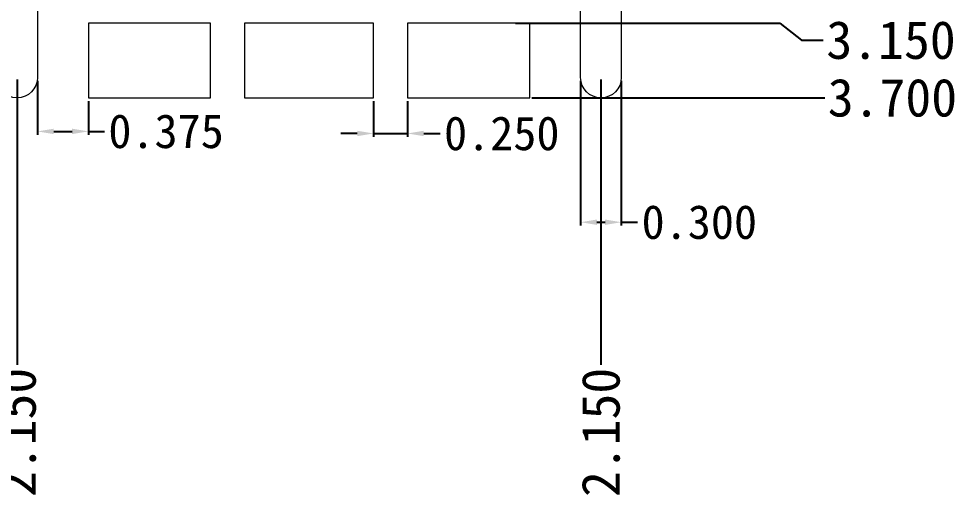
# Model space of a CAD drawing. Header units: millimetres. Extents: x -32.8 to -15.9, y -19.2 to 5.3.
# Drawn here: x -23.81 to -16.9, y -10.68 to -7.16 of the extents above; entities that cross this region are included whole.
import ezdxf

# ---------------------------------------------------------------- set-up
doc = ezdxf.new("R2010")
doc.units = ezdxf.units.MM
doc.layers.get('Defpoints').update_dxf_attribs({"lineweight": 18})
doc.layers.add('1', color=7, linetype='Continuous', lineweight=18)
doc.layers.add('标注', color=4, linetype='Continuous')
doc.styles.get("Standard").update_dxf_attribs({"font": 'txt', "bigfont": 'gbcbig.shx'})
doc.styles.add('宋体', font='SimSun.ttf')
doc.dimstyles.new('ISO-25', dxfattribs={"dimtxt": 2.5, "dimasz": 2.5, "dimexe": 1.25, "dimexo": 0.625, "dimtad": 1, "dimtxsty": 'Standard', "dimcen": 2.5, "dimadec": 0, "dimazin": 0, "dimtfac": 1, "dimtmove": 0, "dimatfit": 3, "dimfxl": 1, "dimarcsym": 0})
doc.dimstyles.new('St. ZB', dxfattribs={"dimtxt": 1.25, "dimasz": 0.8, "dimexe": 0.3, "dimexo": 0.2, "dimgap": 0.3, "dimtad": 0, "dimdec": 3, "dimzin": 0, "dimdsep": 46, "dimtxsty": '宋体', "dimcen": 0.09, "dimdle": 1.6, "dimclrd": 7, "dimclre": 1, "dimclrt": 256, "dimadec": 0, "dimazin": 0, "dimtfac": 1, "dimtdec": 3, "dimtmove": 0, "dimatfit": 3, "dimfxl": 1, "dimtolj": 1, "dimtzin": 0, "dimarcsym": 0})

# ---------------------------------------------------------------- blocks, each defined once
blk = doc.blocks.new('*D21')
at = {"layer": 'Defpoints', "color": 0, "transparency": 16777216}
for p in [(1862.1246, 726.3652), (1864.2746, 722.8152), (1864.2746, 720.6969)]:
    blk.add_point(p, dxfattribs=at)
at = {"layer": '标注', "color": 0, "linetype": 'Continuous', "lineweight": -2, "transparency": 16777216}
blk.add_line((1864.2746, 722.8002), (1864.2746, 720.6969), dxfattribs=at)
at = {"layer": '标注', "color": 0, "lineweight": 5, "transparency": 16777216, "insert": (1864.2746, 720.1993), "char_height": 0.28, "attachment_point": 5, "rotation": 90, "style": '宋体'}
blk.add_mtext('2.150', dxfattribs=at)
blk = doc.blocks.new('*D22')
at = {"layer": 'Defpoints', "color": 0, "transparency": 16777216}
for p in [(1862.2495, 726.3652), (1863.6312, 723.2152), (1865.9122, 723.0901)]:
    blk.add_point(p, dxfattribs=at)
at = {"layer": '标注', "color": 0, "linetype": 'Continuous', "lineweight": -2, "transparency": 16777216}
for p, q in [((1863.6462, 723.2152), (1865.5922, 723.2152)), ((1865.5922, 723.2152), (1865.7522, 723.0901)), ((1865.7522, 723.0901), (1865.9122, 723.0901))]:
    blk.add_line(p, q, dxfattribs=at)
at = {"layer": '标注', "color": 0, "lineweight": 5, "transparency": 16777216, "insert": (1866.4109, 723.0901), "char_height": 0.28, "attachment_point": 5, "style": '宋体'}
blk.add_mtext('3.150', dxfattribs=at)
blk = doc.blocks.new('*D23')
at = {"layer": 'Defpoints', "color": 0, "transparency": 16777216}
for p in [(1862.1246, 726.3652), (1863.7496, 722.6652), (1865.9225, 722.6652)]:
    blk.add_point(p, dxfattribs=at)
at = {"layer": '标注', "color": 0, "linetype": 'Continuous', "lineweight": -2, "transparency": 16777216}
blk.add_line((1863.7646, 722.6652), (1865.9225, 722.6652), dxfattribs=at)
at = {"layer": '标注', "color": 0, "lineweight": 5, "transparency": 16777216, "insert": (1866.4212, 722.6652), "char_height": 0.28, "attachment_point": 5, "style": '宋体'}
blk.add_mtext('3.700', dxfattribs=at)
blk = doc.blocks.new('*D24')
at = {"layer": 'Defpoints', "color": 0, "transparency": 16777216}
for p in [(1862.1246, 726.3652), (1859.9746, 722.8152), (1859.9746, 720.6969)]:
    blk.add_point(p, dxfattribs=at)
at = {"layer": '标注', "color": 0, "linetype": 'Continuous', "lineweight": -2, "transparency": 16777216}
blk.add_line((1859.9746, 722.8002), (1859.9746, 720.6969), dxfattribs=at)
at = {"layer": '标注', "color": 0, "lineweight": 5, "transparency": 16777216, "insert": (1859.9746, 720.1993), "char_height": 0.28, "attachment_point": 5, "rotation": 90, "style": '宋体'}
blk.add_mtext('2.150', dxfattribs=at)
blk = doc.blocks.new('*D25')
at = {"layer": 'Defpoints', "color": 0, "transparency": 16777216}
for p in [(1862.1246, 726.3652), (1855.6746, 722.8152), (1855.6746, 720.6969)]:
    blk.add_point(p, dxfattribs=at)
at = {"layer": '标注', "color": 0, "linetype": 'Continuous', "lineweight": -2, "transparency": 16777216}
blk.add_line((1855.6746, 722.8002), (1855.6746, 720.6969), dxfattribs=at)
at = {"layer": '标注', "color": 0, "lineweight": 5, "transparency": 16777216, "insert": (1855.6746, 720.1985), "char_height": 0.28, "attachment_point": 5, "rotation": 90, "style": '宋体'}
blk.add_mtext('6.450', dxfattribs=at)
blk = doc.blocks.new('*D33')
at = {"layer": 'Defpoints', "color": 0, "transparency": 16777216}
for p in [(1864.1246, 722.8152), (1864.4246, 722.8152), (1864.4246, 721.7485)]:
    blk.add_point(p, dxfattribs=at)
at = {"layer": '标注', "color": 4, "lineweight": -2, "ltscale": 0.1, "transparency": 16777216}
for p, q in [((1864.1246, 722.7902), (1864.1246, 721.7235)), ((1864.4246, 722.7902), (1864.4246, 721.7235)), ((1864.2446, 721.7485), (1864.3046, 721.7485)), ((1864.4246, 721.7485), (1864.5446, 721.7485))]:
    blk.add_line(p, q, dxfattribs=at)
at = {"layer": '标注', "color": 4, "transparency": 16777216}
for points in [[(1864.2446, 721.7685), (1864.2446, 721.7285), (1864.1246, 721.7485)], [(1864.3046, 721.7285), (1864.3046, 721.7685), (1864.4246, 721.7485)]]:
    blk.add_solid(points, dxfattribs=at)
at = {"layer": '标注', "lineweight": 5, "transparency": 16777216, "insert": (1864.999, 721.7485), "char_height": 0.25, "attachment_point": 5, "style": '宋体'}
blk.add_mtext('\\A1;0.300', dxfattribs=at)
blk = doc.blocks.new('*D36')
at = {"layer": 'Defpoints', "color": 0, "transparency": 16777216}
for p in [(1860.1246, 722.8152), (1860.4996, 722.6652), (1860.4996, 722.4179)]:
    blk.add_point(p, dxfattribs=at)
at = {"layer": '标注', "color": 4, "lineweight": -2, "ltscale": 0.1, "transparency": 16777216}
for p, q in [((1860.1246, 722.7902), (1860.1246, 722.3929)), ((1860.4996, 722.6402), (1860.4996, 722.3929)), ((1860.2446, 722.4179), (1860.3796, 722.4179)), ((1860.4996, 722.4179), (1860.6196, 722.4179))]:
    blk.add_line(p, q, dxfattribs=at)
at = {"layer": '标注', "color": 4, "transparency": 16777216}
for points in [[(1860.2446, 722.4379), (1860.2446, 722.3979), (1860.1246, 722.4179)], [(1860.3796, 722.3979), (1860.3796, 722.4379), (1860.4996, 722.4179)]]:
    blk.add_solid(points, dxfattribs=at)
at = {"layer": '标注', "lineweight": 5, "transparency": 16777216, "insert": (1861.0719, 722.4179), "char_height": 0.25, "attachment_point": 5, "style": '宋体'}
blk.add_mtext('\\A1;0.375', dxfattribs=at)
blk = doc.blocks.new('*D37')
at = {"layer": 'Defpoints', "color": 0, "transparency": 16777216}
for p in [(1862.5996, 722.6652), (1862.8496, 722.6652), (1862.8496, 722.4026)]:
    blk.add_point(p, dxfattribs=at)
at = {"layer": '标注', "color": 4, "lineweight": -2, "ltscale": 0.1, "transparency": 16777216}
for p, q in [((1862.5996, 722.6402), (1862.5996, 722.3776)), ((1862.8496, 722.6402), (1862.8496, 722.3776)), ((1862.4796, 722.4026), (1862.3596, 722.4026)), ((1862.5996, 722.4026), (1862.8496, 722.4026)), ((1862.9696, 722.4026), (1863.0896, 722.4026))]:
    blk.add_line(p, q, dxfattribs=at)
at = {"layer": '标注', "color": 4, "transparency": 16777216}
for points in [[(1862.4796, 722.3826), (1862.4796, 722.4226), (1862.5996, 722.4026)], [(1862.9696, 722.4226), (1862.9696, 722.3826), (1862.8496, 722.4026)]]:
    blk.add_solid(points, dxfattribs=at)
at = {"layer": '标注', "lineweight": 5, "transparency": 16777216, "insert": (1863.544, 722.4026), "char_height": 0.25, "attachment_point": 5, "style": '宋体'}
blk.add_mtext('\\A1;0.250', dxfattribs=at)
blk = doc.blocks.new('*D43')
at = {"layer": 'Defpoints', "color": 0, "transparency": 16777216}
for p in [(1862.1246, 726.3652), (1854.6746, 723.2152), (1854.6746, 720.6969)]:
    blk.add_point(p, dxfattribs=at)
at = {"layer": '标注', "color": 0, "linetype": 'Continuous', "lineweight": -2, "transparency": 16777216}
blk.add_line((1854.6746, 723.2002), (1854.6746, 720.6969), dxfattribs=at)
at = {"layer": '标注', "color": 0, "lineweight": 5, "transparency": 16777216, "insert": (1854.6746, 720.2016), "char_height": 0.28, "attachment_point": 5, "rotation": 90, "style": '宋体'}
blk.add_mtext('7.450', dxfattribs=at)
blk = doc.blocks.new('*D55')
at = {"layer": 'Defpoints', "color": 0, "transparency": 16777216}
for p in [(1862.1246, 726.3652), (1855.1496, 722.7784), (1855.1496, 720.6969)]:
    blk.add_point(p, dxfattribs=at)
at = {"layer": '标注', "color": 0, "linetype": 'Continuous', "lineweight": -2, "transparency": 16777216}
blk.add_line((1855.1496, 722.7634), (1855.1496, 720.6969), dxfattribs=at)
at = {"layer": '标注', "color": 0, "transparency": 16777216, "insert": (1855.1496, 720.1982), "char_height": 0.28, "attachment_point": 5, "rotation": 90, "style": '宋体'}
blk.add_mtext('6.975', dxfattribs=at)

msp = doc.modelspace()

# ---------------------------------------------------------------- linework, layer by layer
at = {"layer": '1', "lineweight": 5, "ltscale": 10}
for points in [[(-23.6759, -6.9834), (-23.6759, -7.5884, -1), (-23.9759, -7.5884), (-23.9759, -6.9834, -1)], [(-19.3759, -6.9834), (-19.3759, -7.5884, -1), (-19.6759, -7.5884), (-19.6759, -6.9834, -1)]]:
    msp.add_lwpolyline(points, format="xyb", close=True, dxfattribs=at)
for points in [[(-23.3009, -7.1884), (-23.3009, -7.7384), (-22.4009, -7.7384), (-22.4009, -7.1884)], [(-22.1509, -7.1884), (-22.1509, -7.7384), (-21.2009, -7.7384), (-21.2009, -7.1884)], [(-20.9509, -7.1884), (-20.9509, -7.7384), (-20.0509, -7.7384), (-20.0509, -7.1884)]]:
    msp.add_lwpolyline(points, close=True, dxfattribs=at)

# ---------------------------------------------------------------- dimensions: what is measured, and where the dimension line sits
at = {"layer": '标注', "lineweight": 5}
for feature_location, offset, dtype, origin, picture, middle in [((-29.1259, -7.1884), (0, -2.5183), 1, (-21.6759, -4.0384), '*D43', (-29.1259, -10.2019)), ((-28.1259, -7.5884), (0, -2.1183), 1, (-21.6759, -4.0384), '*D25', (-28.1259, -10.205)), ((-23.8259, -7.5884), (0, -2.1183), 1, (-21.6759, -4.0384), '*D24', (-23.8259, -10.2043)), ((-19.5259, -7.5884), (0, -2.1183), 1, (-21.6759, -4.0384), '*D21', (-19.5259, -10.2043)), ((-20.0509, -7.7384), (2.173, 0), 0, (-21.6759, -4.0384), '*D23', (-17.3793, -7.7384)), ((-20.1693, -7.1884), (2.2811, -0.1251), 0, (-21.551, -4.0384), '*D22', (-17.3896, -7.3134))]:
    dim = msp.add_ordinate_dim(feature_location=feature_location, offset=offset, dtype=dtype, origin=origin, dimstyle='ISO-25', override={"dimtxt": 0.28, "dimasz": 0.08, "dimexe": 0.015, "dimexo": 0.015, "dimgap": 0.02, "dimtad": 0, "dimtoh": 1, "dimdec": 3, "dimzin": 1, "dimdsep": 46, "dimtxsty": '宋体', "dimcen": 0.1, "dimtp": 0.025, "dimtm": 0.025, "dimtdec": 3}, dxfattribs=at)
    dim.commit()
    dim.dimension.update_dxf_attribs({"geometry": picture, "text_midpoint": middle, "insert": (-1883.8005, -730.4036)})
at = {"layer": '标注'}
dim = msp.add_ordinate_dim(feature_location=(-28.6509, -7.6251), offset=(0, -2.0816), dtype=1, origin=(-21.6759, -4.0384), dimstyle='ISO-25', override={"dimtxt": 0.28, "dimasz": 0.08, "dimexe": 0.015, "dimexo": 0.015, "dimgap": 0.02, "dimtad": 0, "dimtoh": 1, "dimdec": 3, "dimzin": 1, "dimdsep": 46, "dimtxsty": '宋体', "dimcen": 0.1, "dimtp": 0.025, "dimtm": 0.025, "dimtdec": 3, "dimtmove": 1}, dxfattribs=at)
dim.commit()
dim.dimension.update_dxf_attribs({"geometry": '*D55', "text_midpoint": (-28.6509, -10.2054), "insert": (-1883.8005, -730.4036)})
at = {"layer": '标注', "lineweight": 5, "ltscale": 0.1}
for base, p1, p2, picture, middle in [((-23.3009, -7.9856), (-23.6759, -7.5884), (-23.3009, -7.7384), '*D36', (-22.7286, -7.9856)), ((-19.3759, -8.655), (-19.6759, -7.5884), (-19.3759, -7.5884), '*D33', (-18.8015, -8.655)), ((-20.9509, -8.001), (-21.2009, -7.7384), (-20.9509, -7.7384), '*D37', (-20.2565, -8.001))]:
    dim = msp.add_linear_dim(base=base, p1=p1, p2=p2, dimstyle='St. ZB', override={"dimtxt": 0.25, "dimasz": 0.12, "dimexe": 0.025, "dimexo": 0.025, "dimgap": 0.025, "dimsah": 1, "dimclrd": 4, "dimclre": 4}, dxfattribs=at)
    dim.commit()
    dim.dimension.update_dxf_attribs({"geometry": picture, "text_midpoint": middle, "insert": (-1883.8005, -730.4036)})

doc.saveas('drawing.dxf')
